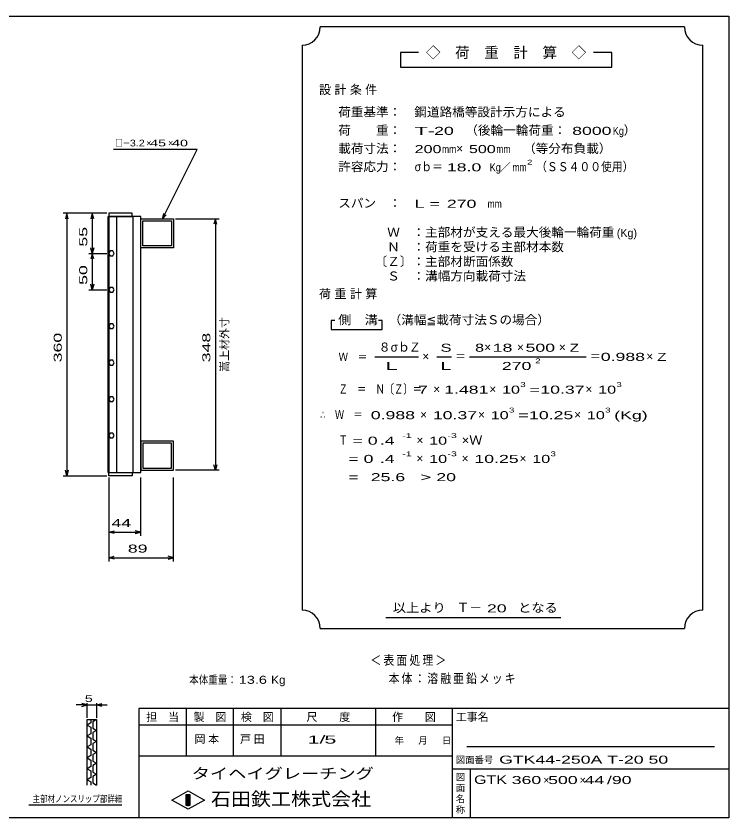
# Model space of a CAD drawing. Units: millimetres, scale not verified. Extents: x -910 to 866, y -641 to 527.
# Drawn here: x -113 to 866, y -573 to 527 of the extents above; entities that cross this region are included whole.
import ezdxf
from ezdxf.enums import TextEntityAlignment as Align

# ---------------------------------------------------------------- set-up
doc = ezdxf.new("R2010")
doc.units = ezdxf.units.MM
doc.header["$LTSCALE"] = 5
for name, color, linetype, lineweight in [('0_2', 150, 'Continuous', 25), ('16', 3, 'Continuous', 25), ('22', 4, 'Continuous', 25), ('24', 2, 'Continuous', 25), ('32', 4, 'Continuous', 25)]:
    doc.layers.add(name, color=color, linetype=linetype, lineweight=lineweight)
doc.styles.add('ベクトル', font='')
doc.styles.get('ベクトル').set_extended_font_data('ベクトル')

msp = doc.modelspace()

# ---------------------------------------------------------------- linework, layer by layer
at = {"layer": '0_2'}
for p, q in [((-864.5, 526.75), (865.5, 526.75)), ((865.5, 526.75), (865.5, -573.25)), ((865.5, -423.25), (55.5, -423.25)), ((55.5, -423.25), (55.5, -573.25)), ((120.5, -423.25), (120.5, -488.25)), ((185.5, -488.25), (185.5, -423.25)), ((250.5, -423.25), (250.5, -488.25)), ((380.5, -488.25), (380.5, -423.25)), ((485.5, -423.25), (485.5, -573.25)), ((485.5, -445.75), (55.5, -445.75)), ((845.5, -475.75), (505.5, -475.75)), ((55.5, -488.25), (485.5, -488.25)), ((485.5, -505.75), (865.5, -505.75)), ((510.5, -573.25), (510.5, -505.75)), ((100.5, -548.75), (123, -536.25)), ((123, -536.25), (145.5, -548.75)), ((123, -561.25), (100.5, -548.75)), ((120.5, -541.25), (125.5, -541.25)), ((120.5, -556.25), (120.5, -541.25)), ((120.5, -541.25), (121.5, -541.25)), ((121.5, -541.25), (121.5, -556.25)), ((122.5, -556.25), (122.5, -541.25)), ((122.5, -541.25), (123.5, -541.25)), ((145.5, -548.75), (123, -561.25)), ((123.5, -541.25), (123.5, -556.25)), ((124.5, -556.25), (124.5, -541.25)), ((124.5, -541.25), (125.5, -541.25)), ((125.5, -541.25), (125.5, -556.25)), ((125.5, -541.25), (125.5, -556.25)), ((125.5, -556.25), (120.5, -556.25)), ((121.5, -556.25), (122.5, -556.25)), ((123.5, -556.25), (124.5, -556.25)), ((865.5, -573.25), (-864.5, -573.25))]:
    msp.add_line(p, q, dxfattribs=at)
at = {"layer": '16'}
for p, q in [((46, 256.25), (14, 256.25)), ((14, 256.25), (14, 251.75)), ((46, 251.75), (46, 256.25)), ((13.3, -99.25), (13.3, 251.75)), ((13.3, 251.75), (14, 251.75)), ((14, 251.75), (46, 251.75)), ((14, 251.75), (14, -99.25)), ((58, 251.75), (14, 251.75)), ((24.5, 251.75), (24.5, -99.25)), ((47.5, -99.25), (47.5, 251.75)), ((58, -99.25), (58, 251.75)), ((58, 248.75), (103, 248.75)), ((58, 208.75), (58, 248.75)), ((61, 245.75), (100, 245.75)), ((61, 211.75), (61, 245.75)), ((100, 245.75), (100, 211.75)), ((103, 248.75), (103, 208.75)), ((100, 211.75), (61, 211.75)), ((15.854, 204.485), (14, 201.225)), ((14, 201.225), (15.896, 197.99)), ((19.604, 204.51), (15.854, 204.485)), ((15.896, 197.99), (19.646, 198.015)), ((21.5, 201.25), (19.604, 204.51)), ((19.646, 198.015), (21.5, 201.275)), ((103, 208.75), (58, 208.75)), ((15.854, 154.485), (14, 151.225)), ((19.604, 154.51), (15.854, 154.485)), ((21.5, 151.25), (19.604, 154.51)), ((14, 151.225), (15.896, 147.99)), ((15.896, 147.99), (19.646, 148.015)), ((19.646, 148.015), (21.5, 151.275)), ((15.854, 104.485), (14, 101.225)), ((14, 101.225), (15.896, 97.99)), ((19.604, 104.51), (15.854, 104.485)), ((21.5, 101.25), (19.604, 104.51)), ((19.646, 98.015), (21.5, 101.275)), ((15.896, 97.99), (19.646, 98.015)), ((15.854, 54.485), (14, 51.225)), ((14, 51.225), (15.896, 47.99)), ((19.604, 54.51), (15.854, 54.485)), ((15.896, 47.99), (19.646, 48.015)), ((21.5, 51.25), (19.604, 54.51)), ((19.646, 48.015), (21.5, 51.275)), ((15.854, 4.485), (14, 1.225)), ((14, 1.225), (15.896, -2.01)), ((19.604, 4.51), (15.854, 4.485)), ((21.5, 1.25), (19.604, 4.51)), ((19.646, -1.985), (21.5, 1.275)), ((15.896, -2.01), (19.646, -1.985)), ((15.854, -45.515), (14, -48.775)), ((14, -48.775), (15.896, -52.01)), ((19.604, -45.49), (15.854, -45.515)), ((15.896, -52.01), (19.646, -51.985)), ((21.5, -48.75), (19.604, -45.49)), ((19.646, -51.985), (21.5, -48.725)), ((103, -56.25), (58, -56.25)), ((58, -56.25), (58, -96.25)), ((100, -59.25), (61, -59.25)), ((61, -59.25), (61, -93.25)), ((100, -93.25), (100, -59.25)), ((103, -96.25), (103, -56.25)), ((58, -96.25), (103, -96.25)), ((61, -93.25), (100, -93.25)), ((14, -99.25), (13.3, -99.25)), ((14, -99.25), (46, -99.25)), ((14, -103.75), (14, -99.25)), ((14, -99.25), (58, -99.25)), ((46, -103.75), (14, -103.75)), ((46, -99.25), (46, -103.75))]:
    msp.add_line(p, q, dxfattribs=at)
at = {"layer": '22'}
for p, q in [((135.5, 343.75), (20.5, 343.75)), ((88, 248.75), (135.5, 343.75)), ((11.5, 256.25), (-48.5, 256.25)), ((-43.5, 256.25), (-45.5, 248.75)), ((-41.5, 248.75), (-43.5, 256.25)), ((-43.5, 256.25), (-43.5, -103.75)), ((11.5, 256.25), (-13.5, 256.25)), ((-8.5, 256.25), (-10.5, 248.75)), ((-6.5, 248.75), (-8.5, 256.25)), ((-8.5, 256.25), (-8.5, 201.25)), ((88, 248.75), (89.5, 256.05)), ((88, 248.75), (93, 254.25)), ((105.5, 248.75), (165.5, 248.75)), ((160.5, 248.75), (158.5, 241.25)), ((162.5, 241.25), (160.5, 248.75)), ((160.5, 248.75), (160.5, -96.25)), ((-13.5, 201.25), (11.5, 201.25)), ((-8.5, 201.25), (-10.5, 208.75)), ((-8.5, 201.25), (-10.5, 193.75)), ((-6.5, 208.75), (-8.5, 201.25)), ((-6.5, 193.75), (-8.5, 201.25)), ((-8.5, 201.25), (-8.5, 151.25)), ((-8.5, 151.25), (-10.5, 158.75)), ((-6.5, 158.75), (-8.5, 151.25)), ((-13.5, 151.25), (11.5, 151.25)), ((-43.5, -103.75), (-45.5, -96.25)), ((-41.5, -96.25), (-43.5, -103.75)), ((165.5, -96.25), (105.5, -96.25)), ((160.5, -96.25), (158.5, -88.75)), ((162.5, -88.75), (160.5, -96.25)), ((-48.5, -103.75), (11.5, -103.75)), ((14, -106.25), (14, -186.25)), ((14, -106.25), (14, -221.25)), ((58, -186.25), (58, -106.25)), ((103, -221.25), (103, -106.25)), ((14, -181.25), (21.5, -179.25)), ((21.5, -183.25), (14, -181.25)), ((14, -181.25), (58, -181.25)), ((58, -181.25), (50.5, -179.25)), ((50.5, -183.25), (58, -181.25)), ((14, -216.25), (21.5, -214.25)), ((21.5, -218.25), (14, -216.25)), ((14, -216.25), (103, -216.25)), ((103, -216.25), (95.5, -214.25)), ((95.5, -218.25), (103, -216.25))]:
    msp.add_line(p, q, dxfattribs=at)
at = {"layer": '24', "color": 4}
for p, q in [((804.5, 511.75), (304.5, 511.75)), ((279.5, 486.75), (279.5, -288.25)), ((829.5, -288.25), (829.5, 486.75)), ((439.5, 476.75), (414.5, 476.75)), ((414.5, 476.75), (414.5, 456.75)), ((704.5, 476.75), (679.5, 476.75)), ((704.5, 456.75), (704.5, 476.75)), ((414.5, 456.75), (704.5, 456.75)), ((324.5, 109.25), (319.5, 109.25)), ((319.5, 109.25), (319.5, 96.75)), ((389.5, 109.25), (384.5, 109.25)), ((389.5, 96.75), (389.5, 109.25)), ((319.5, 96.75), (389.5, 96.75)), ((379.5, 59.25), (439.5, 59.25)), ((464.5, 59.25), (484.5, 59.25)), ((509.5, 59.25), (669.5, 59.25)), ((394.5, -298.25), (634.5, -298.25)), ((304.5, -313.25), (804.5, -313.25))]:
    msp.add_line(p, q, dxfattribs=at)
for centre, start, end in [((279.5, 511.75), 270, 0), ((829.5, 511.75), 180, 270), ((279.5, -313.25), 0, 90), ((829.5, -313.25), 90, 180)]:
    msp.add_arc(centre, 25, start, end, dxfattribs=at)
at = {"layer": '32'}
for p, q in [((-15.5, -418.25), (-23, -416.25)), ((-15.5, -435.75), (-15.5, -415.75)), ((-3, -415.75), (-3, -435.75)), ((-3, -418.25), (4.5, -416.25)), ((-15.5, -418.25), (-30.5, -418.25)), ((-23, -420.25), (-15.5, -418.25)), ((-15.5, -418.25), (-3, -418.25)), ((4.5, -420.25), (-3, -418.25)), ((-3, -418.25), (12, -418.25)), ((-15.5, -438.25), (-3, -438.25)), ((-15.5, -528.25), (-15.5, -438.25)), ((-10.5, -438.25), (-10.5, -442.75)), ((-3, -438.25), (-8, -441.25)), ((-3, -438.25), (-3, -528.25)), ((-10.5, -442.75), (-15.5, -445.75)), ((-15.5, -445.75), (-10.5, -448.75)), ((-10.5, -448.75), (-10.5, -457.75)), ((-8, -441.25), (-8, -450.25)), ((-8, -450.25), (-3, -453.25)), ((-10.5, -457.75), (-15.5, -460.75)), ((-15.5, -460.75), (-10.5, -463.75)), ((-3, -453.25), (-8, -456.25)), ((-8, -456.25), (-8, -465.25)), ((-10.5, -472.75), (-15.5, -475.75)), ((-10.5, -463.75), (-10.5, -472.75)), ((-8, -465.25), (-3, -468.25)), ((-3, -468.25), (-8, -471.25)), ((-8, -471.25), (-8, -480.25)), ((-15.5, -475.75), (-10.5, -478.75)), ((-10.5, -478.75), (-10.5, -487.75)), ((-8, -480.25), (-3, -483.25)), ((-3, -483.25), (-8, -486.25)), ((-10.5, -487.75), (-15.5, -490.75)), ((-15.5, -490.75), (-10.5, -493.75)), ((-10.5, -493.75), (-10.5, -502.75)), ((-8, -486.25), (-8, -495.25)), ((-10.5, -502.75), (-15.5, -505.75)), ((-15.5, -505.75), (-10.5, -508.75)), ((-8, -495.25), (-3, -498.25)), ((-3, -498.25), (-8, -501.25)), ((-8, -501.25), (-8, -510.25)), ((-10.5, -508.75), (-10.5, -517.75)), ((-8, -510.25), (-3, -513.25)), ((-3, -513.25), (-8, -516.25)), ((-8, -516.25), (-8, -525.25)), ((-10.5, -517.75), (-15.5, -520.75)), ((-15.5, -520.75), (-10.5, -523.75)), ((-10.5, -523.75), (-10.5, -528.25)), ((-8, -525.25), (-3, -528.25)), ((32, -555.75), (-95.5, -555.75))]:
    msp.add_line(p, q, dxfattribs=at)

# ---------------------------------------------------------------- texts
at = {"layer": '0_2', "style": 'ベクトル'}
for s, height, p in [('担\u3000当', 11, (65.5, -434.75)), ('製\u3000図', 11, (130.5, -434.75)), ('検\u3000図', 11, (195.5, -434.75)), ('尺\u3000\u3000度', 11, (285.5, -434.75)), ('作\u3000\u3000図', 11, (403, -434.75)), ('工事名', 11, (490.5, -434.75)), ('年', 9.164, (406.5, -467)), ('月', 9.164, (439, -467)), ('日', 9.164, (471.5, -467)), ('図面番号', 9.164, (490.5, -493.5)), ('図', 9.164, (490.5, -517)), ('面', 9.164, (490.5, -532)), ('名', 9.164, (490.5, -547)), ('称', 9.164, (490.5, -562))]:
    msp.add_text(s, height=height, dxfattribs=at).set_placement(p, align=Align.MIDDLE_LEFT)
at = {"layer": '0_2', "color": 222, "style": 'ベクトル'}
for s, height, width, p in [('タイヘイグレーチング', 14.66, 1.25, (128, -512.25)), ('石田鉄工株式会社', 18.33, 1.1, (154.25, -547.25))]:
    msp.add_text(s, height=height, dxfattribs=dict(at, width=width)).set_placement(p, align=Align.MIDDLE_LEFT)
at = {"layer": '22', "color": 2, "style": 'ベクトル'}
for s, height, width, p in [('□－', 9.164, 0.8, (23, 352.5)), ('3.2', 9.164, 1.2, (43, 352.5)), (' 45 ', 9.164, 1.6, (65.5, 352.5)), (' 40 ', 9.164, 1.6, (95.5, 352.5)), (' 44 ', 11, 1.65, (11, -168.75)), (' 89 ', 11, 1.65, (33.5, -203.75)), ('本体重量：', 11, 0.85, (124.5, -383.75)), (' 13.6', 11, 1.35, (187, -383.75)), ('Kg', 11, 1.1, (237, -383.75)), ('1/', 11, 2, (287, -465.75)), (' 5 ', 11, 2, (302, -465.75)), ('GTK44-250A T-20 50              ', 11, 1.65, (550, -493.25)), ('GTK', 11.73, 1.4, (515.5, -520.75)), (' 360 ', 11, 1.65, (560.5, -521.25)), (' 500 ', 11, 1.65, (610.5, -521.25)), (' 44 ', 11, 1.65, (660.5, -521.25)), ('/', 11, 1.65, (698, -521.25)), (' 90 ', 11, 1.65, (698, -521.25))]:
    msp.add_text(s, height=height, dxfattribs=dict(at, width=width)).set_placement(p, align=Align.MIDDLE_LEFT)
for height, p in [(9.164, (65.5, 352.5)), (9.164, (95.5, 352.5)), (11, (610.5, -521.25)), (11, (660.5, -521.25))]:
    msp.add_text('×', height=height, dxfattribs=at).set_placement(p, align=Align.MIDDLE_LEFT)
at = {"layer": '22', "color": 2, "style": 'ベクトル', "width": 1.65}
for s, p in [(' 55 ', (-21, 203.75)), (' 50 ', (-21, 151.25)), (' 360 ', (-56, 45)), (' 348 ', (148, 45))]:
    msp.add_text(s, height=11, rotation=90, dxfattribs=at).set_placement(p, align=Align.MIDDLE_LEFT)
at = {"layer": '22', "color": 2, "style": 'ベクトル'}
msp.add_text('嵩上材外寸', height=11, rotation=90, dxfattribs=at).set_placement((173, 38.75), align=Align.MIDDLE_LEFT)
at = {"layer": '22', "color": 2, "attachment_point": 4, "style": 'ベクトル'}
for s, insert, char_height in [('\\T1.2;\\W0.85;＜表面処理＞', (373.25, -357.5), 12.83), ('\\T1.19;\\W0.85;本体：溶融亜鉛メッキ', (398.25, -382.5), 12.83), ('\\T1.25;岡本\u3000', (131.75, -465.75), 11), ('\\T1.25;戸田\u3000', (194.25, -465.75), 11)]:
    msp.add_mtext(s, dxfattribs=dict(at, insert=insert, char_height=char_height))
at = {"layer": '24', "style": 'ベクトル'}
for s, height, p in [('◇\u3000荷\u3000重\u3000計\u3000算\u3000◇', 14.66, (449.5, 476.75)), ('）', 12.1, (721, 370)), ('×', 12.1, (491, 345)), ('／', 11, (550.75, 319.25)), ('(Kg)', 11, (711.5, 229.25)), ('８', 12.1, (384.5, 72.5)), ('σｂ', 12.1, (401, 72.5)), ('Ｚ', 12.1, (426, 72.5)), ('×', 12.1, (529.5, 72.5)), ('×', 12.1, (574.5, 72.5)), ('×', 12.1, (632, 72.5)), ('×', 12.1, (444.5, 60)), ('×', 12.1, (752, 60)), ('×', 12.1, (459.5, 15)), ('×', 12.1, (536.5, 15)), ('×', 12.1, (668.5, 15)), ('×', 12.1, (441.5, -20)), ('×', 12.1, (521, -20)), ('×', 12.1, (653, -20)), ('×', 12.1, (436.5, -55)), ('×', 12.1, (436.5, -80)), ('×', 12.1, (498.5, -80)), ('×', 12.1, (578, -80)), ('Ｔ－', 12.83, (491.5, -284.5))]:
    msp.add_text(s, height=height, dxfattribs=at).set_placement(p, align=Align.MIDDLE_LEFT)
for s, height, width, p in [('荷重基準：\u3000', 12.1, 1.05, (329, 395)), ('鋼道路橋等設計示方による', 12.1, 1.05, (433.5, 395)), ('荷\u3000\u3000重：\u3000', 12.1, 1.05, (329, 370)), ('T-', 11, 2, (434, 369.25)), (' 20 ', 11, 1.65, (454, 369.25)), ('（後輪一輪荷重：', 12.1, 1.05, (503.5, 370)), (' 8000', 11, 1.65, (643.5, 369.25)), ('Kg', 11, 0.85, (706, 369.25)), ('載荷寸法：\u3000', 12.1, 1.05, (329, 345)), ('\u3000（等分布負載）', 12.1, 1.05, (565.5, 345)), ('200', 11, 1.5, (434, 344.25)), ('mm', 11, 0.8, (471.5, 344.25)), ('500', 11, 1.5, (508.5, 344.25)), ('mm', 11, 0.8, (546, 344.25)), ('許容応力：\u3000', 12.1, 1.05, (329, 320)), ('σｂ＝', 12.1, 0.9, (434, 320)), (' 18.0', 11, 1.65, (471.5, 319.25)), ('Kg', 11, 0.85, (537, 319.25)), ('mm', 11, 0.8, (568.25, 319.25)), ('2', 6.598, 1.5, (588.25, 326.25)), ('（ＳＳ４００使用）', 12.1, 0.9, (600.75, 320)), ('スパン\u3000：\u3000', 12.1, 1.05, (329, 270)), ('L =', 11, 1.65, (434, 269.25)), (' 270 ', 11, 1.65, (471.5, 269.25)), ('mm', 11, 0.8, (534, 269.25)), ('\u3000Ｗ\u3000：主部材が支える最大後輪一輪荷重', 12.1, 1.05, (379, 230)), ('\u3000Ｎ\u3000：荷重を受ける主部材本数', 12.1, 1.05, (379, 210)), ('〔Ｚ〕：主部材断面係数', 12.1, 1.05, (379, 190)), ('\u3000Ｓ\u3000：溝幅方向載荷寸法', 12.1, 1.05, (379, 170)), ('側\u3000溝', 12.1, 1.1, (329, 110)), ('\u3000（溝幅≦載荷寸法Ｓの場合）', 12.1, 1.05, (381, 110)), ('S', 11, 1.55, (469.5, 71.75)), ('8', 11, 1.5, (517, 71.75)), (' 18 ', 11, 1.65, (534.5, 71.75)), (' 500 ', 11, 1.65, (579.5, 71.75)), ('Z', 11, 1.4, (647, 71.75)), ('Ｗ\u3000＝', 11, 0.85, (329.5, 59.25)), ('＝', 12.1, 0.9, (489.5, 60)), ('2', 6.598, 1.5, (599.5, 53.75)), ('＝', 12.1, 0.9, (674.5, 60)), ('0.988', 11, 1.65, (689.5, 59.25)), ('Z', 11, 1.4, (767, 59.25)), ('L', 11, 1.8, (469.5, 46.75)), (' 270 ', 11, 1.65, (547, 46.75)), ('Ｚ\u3000＝\u3000Ｎ〔Ｚ〕＝', 12.1, 0.75, (329.5, 15)), ('3', 6.598, 1.5, (579, 21.25)), ('3', 6.598, 1.5, (711, 21.25)), (' 7 ', 11, 1.65, (432, 14.25)), ('1.481', 11, 1.65, (474.5, 14.25)), ('10', 11, 1.5, (554, 14.25)), ('=', 11, 1.7, (591.5, 14.25)), ('10.37', 11, 1.65, (606.5, 14.25)), ('10', 11, 1.5, (686, 14.25)), ('3', 6.598, 1.5, (563.5, -13.75)), ('3', 6.598, 1.5, (695.5, -13.75)), ('∴\u3000Ｗ\u3000＝', 12.1, 0.75, (304.5, -20)), (' 0.988', 11, 1.65, (367, -20.75)), ('10.37', 11, 1.65, (459, -20.75)), ('10', 11, 1.5, (538.5, -20.75)), ('=', 11, 1.7, (576, -20.75)), ('10.25', 11, 1.65, (591, -20.75)), ('10', 11, 1.5, (670.5, -20.75)), ('(Kg)', 11, 1.65, (708, -20.75)), ('Ｔ', 12.1, 0.75, (329.5, -55)), (' = 0', 11, 1.65, (342, -55.75)), (' .4 ', 11, 1.65, (379.5, -55.75)), ('-1', 6.598, 1.65, (417, -48.75)), ('10', 11, 1.5, (454, -55.75)), ('-3', 6.598, 1.65, (479, -48.75)), ('×Ｗ', 12.1, 1.1, (498.5, -55)), ('  = 0', 11, 1.65, (329.5, -80.75)), (' .4 ', 11, 1.65, (379.5, -80.75)), ('-1', 6.598, 1.65, (417, -73.75)), ('10', 11, 1.5, (454, -80.75)), ('-3', 6.598, 1.65, (479, -73.75)), ('10.25', 11, 1.65, (516, -80.75)), ('10', 11, 1.5, (595.5, -80.75)), ('3', 6.598, 1.5, (620.5, -73.75)), ('  =', 11, 1.65, (329.5, -105.75)), (' 25.6', 11, 1.65, (367, -105.75)), ('>', 11, 1.7, (442, -105.75)), (' 20 ', 11, 1.65, (457, -105.75)), ('以上より\u3000', 12.1, 1.1, (404, -285)), (' 20 ', 11, 1.65, (526.5, -285.75)), ('となる', 12.1, 1.1, (576, -285))]:
    msp.add_text(s, height=height, dxfattribs=dict(at, width=width)).set_placement(p, align=Align.MIDDLE_LEFT)
at = {"layer": '24', "attachment_point": 4, "style": 'ベクトル'}
for s, insert, char_height in [('\\T1.28;設計条件', (302.75, 425), 12.1), ('\\T1.28;荷重計算', (302.75, 145), 12.1), ('\\T1.5;\\W2;\\~L\\~', (382, 46.75), 11)]:
    msp.add_mtext(s, dxfattribs=dict(at, insert=insert, char_height=char_height))
at = {"layer": '32', "color": 2, "style": 'ベクトル'}
for s, width, p in [(' 5 ', 1.6, (-24.25, -409.5)), ('主部材ノンスリップ部詳細', 0.8, (-90.5, -547))]:
    msp.add_text(s, height=9.164, dxfattribs=dict(at, width=width)).set_placement(p, align=Align.MIDDLE_LEFT)

doc.saveas('drawing.dxf')
